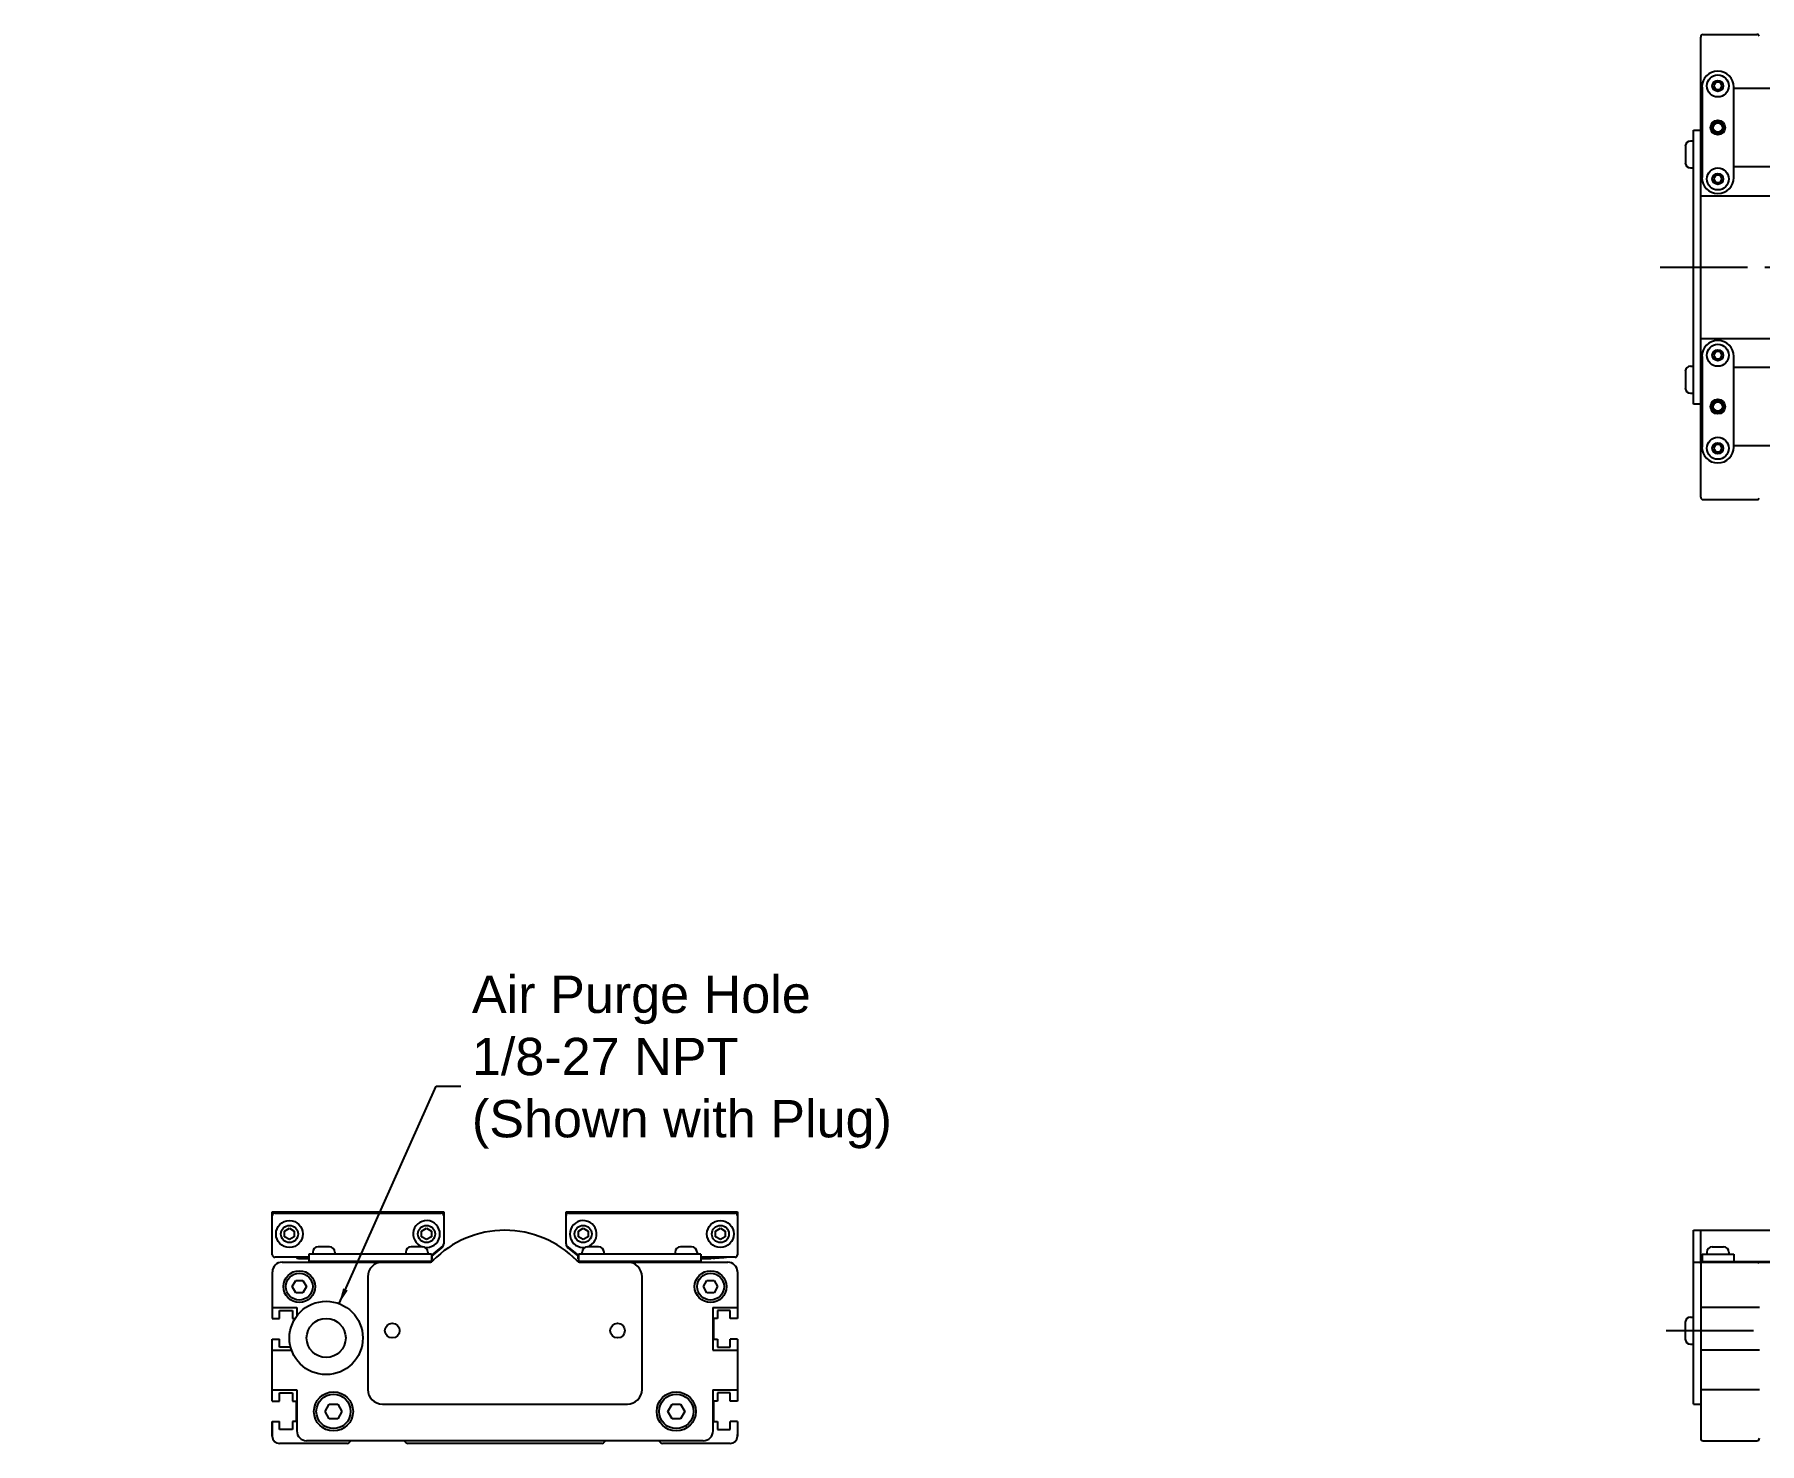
# Model space of a CAD drawing. Extents: x 0.4 to 41.4, y 2.1 to 24.3.
# Drawn here: x 0.45 to 14.32, y 12.93 to 24.26 of the extents above; entities that cross this region are included whole.
import ezdxf

# ---------------------------------------------------------------- set-up
doc = ezdxf.new("R2010")
doc.units = 0
doc.header["$LTSCALE"] = 1.87
doc.header["$MEASUREMENT"] = 0
doc.linetypes.add('CENTER', pattern=[0.6, 0.375, -0.075, 0.075, -0.075])
doc.layers.get('0').update_dxf_attribs({"linetype": 'CONTINUOUS'})
doc.dimstyles.get("Standard").update_dxf_attribs({"dimtxt": 0.18, "dimasz": 0.18, "dimexe": 0.18, "dimexo": 0.0625, "dimgap": 0.09, "dimtad": 0, "dimtih": 1, "dimtoh": 1, "dimdec": 4, "dimzin": 0, "dimtxsty": 'STANDARD', "dimcen": 0.09, "dimazin": 3, "dimtfac": 1, "dimtdec": 4, "dimtofl": 0, "dimtmove": 0, "dimatfit": 3, "dimtolj": 1, "dimtzin": 0})

msp = doc.modelspace()

# ---------------------------------------------------------------- linework, layer by layer
for p, q in [((13.845, 20.538), (13.845, 24.238)), ((13.864, 24.258), (14.297, 24.258)), ((13.965, 23.874), (13.948, 23.845)), ((14, 23.874), (13.965, 23.874)), ((13.983, 23.963), (13.982, 23.963)), ((14.017, 23.845), (14, 23.874)), ((13.855, 23.835), (13.855, 23.107)), ((13.948, 23.845), (13.965, 23.815)), ((13.965, 23.815), (14, 23.815)), ((14, 23.815), (14.017, 23.845)), ((14.11, 23.107), (14.11, 23.835)), ((18.529, 23.825), (14.11, 23.825)), ((13.845, 23.705), (13.855, 23.71)), ((13.786, 21.286), (13.786, 23.49)), ((13.786, 23.49), (13.845, 23.49)), ((13.721, 23.363), (13.721, 23.225)), ((13.762, 23.402), (13.786, 23.402)), ((13.855, 23.311), (13.845, 23.316)), ((13.849, 23.313), (13.845, 23.313)), ((13.762, 23.185), (13.786, 23.185)), ((13.855, 23.195), (13.845, 23.195)), ((18.529, 23.195), (14.11, 23.195)), ((13.965, 23.126), (13.948, 23.097)), ((13.948, 23.097), (13.965, 23.067)), ((14, 23.126), (13.965, 23.126)), ((13.965, 23.067), (14, 23.067)), ((14.017, 23.097), (14, 23.126)), ((14, 23.067), (14.017, 23.097)), ((13.845, 22.961), (18.464, 22.961)), ((13.982, 22.979), (13.983, 22.979)), ((13.845, 21.815), (18.464, 21.815)), ((13.983, 21.798), (13.982, 21.798)), ((13.855, 21.67), (13.855, 20.941)), ((13.965, 21.709), (13.948, 21.679)), ((13.948, 21.679), (13.965, 21.65)), ((14, 21.709), (13.965, 21.709)), ((13.965, 21.65), (14, 21.65)), ((14.017, 21.679), (14, 21.709)), ((14, 21.65), (14.017, 21.679)), ((14.11, 20.941), (14.11, 21.67)), ((13.721, 21.551), (13.721, 21.414)), ((13.762, 21.591), (13.786, 21.591)), ((13.855, 21.581), (13.845, 21.581)), ((18.529, 21.581), (14.11, 21.581)), ((13.762, 21.374), (13.786, 21.374)), ((13.845, 21.461), (13.855, 21.466)), ((13.849, 21.463), (13.845, 21.463)), ((13.845, 21.286), (13.786, 21.286)), ((13.855, 21.066), (13.845, 21.071)), ((13.965, 20.961), (13.948, 20.931)), ((14, 20.961), (13.965, 20.961)), ((14.017, 20.931), (14, 20.961)), ((18.529, 20.951), (14.11, 20.951)), ((13.948, 20.931), (13.965, 20.902)), ((13.965, 20.902), (14, 20.902)), ((13.982, 20.813), (13.983, 20.813)), ((14, 20.902), (14.017, 20.931)), ((13.864, 20.518), (14.297, 20.518)), ((2.359, 14.791), (3.737, 14.791)), ((2.359, 14.446), (2.359, 14.791)), ((2.379, 14.781), (3.717, 14.781)), ((3.737, 14.791), (3.737, 14.534)), ((4.721, 14.791), (6.099, 14.791)), ((4.721, 14.534), (4.721, 14.791)), ((4.741, 14.781), (6.08, 14.781)), ((6.099, 14.791), (6.099, 14.446)), ((2.458, 14.636), (2.497, 14.659)), ((2.458, 14.591), (2.458, 14.636)), ((2.497, 14.568), (2.458, 14.591)), ((2.497, 14.659), (2.536, 14.636)), ((2.536, 14.591), (2.497, 14.568)), ((2.536, 14.636), (2.536, 14.591)), ((3.56, 14.636), (3.599, 14.659)), ((3.56, 14.591), (3.56, 14.636)), ((3.599, 14.568), (3.56, 14.591)), ((3.599, 14.659), (3.639, 14.636)), ((3.639, 14.591), (3.599, 14.568)), ((3.639, 14.636), (3.639, 14.591)), ((4.82, 14.636), (4.859, 14.659)), ((4.82, 14.591), (4.82, 14.636)), ((4.859, 14.568), (4.82, 14.591)), ((4.859, 14.659), (4.899, 14.636)), ((4.899, 14.591), (4.859, 14.568)), ((4.899, 14.636), (4.899, 14.591)), ((5.922, 14.636), (5.962, 14.659)), ((5.922, 14.591), (5.922, 14.636)), ((5.962, 14.568), (5.922, 14.591)), ((5.962, 14.659), (6.001, 14.636)), ((6.001, 14.591), (5.962, 14.568)), ((6.001, 14.636), (6.001, 14.591)), ((13.786, 13.245), (13.786, 14.643)), ((13.786, 14.643), (18.464, 14.643)), ((13.845, 14.375), (13.845, 14.643)), ((2.654, 14.426), (2.379, 14.426)), ((2.556, 14.426), (2.556, 14.417)), ((2.571, 14.426), (2.571, 14.412)), ((3.639, 14.451), (2.654, 14.451)), ((2.654, 14.451), (2.654, 14.392)), ((2.684, 14.467), (2.684, 14.451)), ((2.818, 14.51), (2.727, 14.51)), ((2.861, 14.467), (2.861, 14.451)), ((3.432, 14.467), (3.432, 14.451)), ((3.566, 14.51), (3.475, 14.51)), ((3.609, 14.467), (3.609, 14.451)), ((3.73, 14.519), (3.639, 14.442)), ((3.639, 14.451), (3.639, 14.393)), ((3.641, 14.444), (3.641, 14.412)), ((3.643, 14.436), (3.723, 14.503)), ((3.644, 14.412), (3.644, 14.436)), ((4.82, 14.442), (4.728, 14.519)), ((4.735, 14.503), (4.815, 14.437)), ((4.815, 14.446), (4.815, 14.412)), ((5.804, 14.451), (4.82, 14.451)), ((4.82, 14.451), (4.82, 14.393)), ((4.849, 14.467), (4.849, 14.451)), ((4.983, 14.51), (4.893, 14.51)), ((5.026, 14.467), (5.026, 14.451)), ((5.597, 14.467), (5.597, 14.451)), ((5.731, 14.51), (5.641, 14.51)), ((5.775, 14.467), (5.775, 14.451)), ((5.804, 14.451), (5.804, 14.392)), ((6.08, 14.426), (5.804, 14.426)), ((5.885, 14.426), (5.885, 14.412)), ((13.855, 14.451), (13.855, 14.392)), ((13.855, 14.451), (14.11, 14.451)), ((13.894, 14.467), (13.894, 14.451)), ((13.937, 14.51), (14.028, 14.51)), ((14.071, 14.467), (14.071, 14.451)), ((14.11, 14.451), (14.11, 14.392)), ((2.359, 14.308), (2.359, 13.933)), ((2.438, 14.387), (3.623, 14.387)), ((2.571, 14.417), (2.556, 14.417)), ((2.654, 14.412), (2.571, 14.412)), ((3.637, 14.392), (2.654, 14.392)), ((2.723, 14.392), (2.723, 14.387)), ((2.822, 14.392), (2.822, 14.387)), ((2.913, 14.387), (2.913, 14.392)), ((3.302, 14.387), (3.302, 14.392)), ((3.422, 14.387), (3.422, 14.392)), ((3.471, 14.392), (3.471, 14.387)), ((3.57, 14.392), (3.57, 14.387)), ((3.644, 14.412), (3.639, 14.412)), ((4.815, 14.412), (4.82, 14.412)), ((5.804, 14.392), (4.821, 14.392)), ((4.836, 14.387), (6.021, 14.387)), ((4.889, 14.392), (4.889, 14.387)), ((4.987, 14.392), (4.987, 14.387)), ((5.036, 14.387), (5.036, 14.392)), ((5.157, 14.387), (5.157, 14.392)), ((5.546, 14.387), (5.546, 14.392)), ((5.637, 14.392), (5.637, 14.387)), ((5.735, 14.392), (5.735, 14.387)), ((5.888, 14.412), (5.804, 14.412)), ((5.888, 14.412), (5.888, 14.418)), ((5.902, 14.419), (5.902, 14.417)), ((5.995, 14.423), (5.986, 14.422)), ((6.099, 14.308), (6.099, 13.933)), ((13.786, 14.387), (30.438, 14.387)), ((13.845, 14.392), (18.897, 14.392)), ((13.845, 14.367), (13.845, 12.97)), ((13.933, 14.392), (13.933, 14.387)), ((14.032, 14.392), (14.032, 14.387)), ((14.081, 14.387), (14.081, 14.392)), ((2.519, 14.19), (2.547, 14.239)), ((2.547, 14.141), (2.519, 14.19)), ((2.547, 14.239), (2.604, 14.239)), ((2.604, 14.239), (2.633, 14.19)), ((2.633, 14.19), (2.604, 14.141)), ((5.826, 14.19), (5.854, 14.239)), ((5.854, 14.141), (5.826, 14.19)), ((5.854, 14.239), (5.911, 14.239)), ((5.911, 14.239), (5.94, 14.19)), ((5.94, 14.19), (5.911, 14.141)), ((2.359, 14.021), (2.556, 14.021)), ((2.604, 14.141), (2.547, 14.141)), ((2.556, 14.021), (2.556, 13.954)), ((5.911, 14.141), (5.854, 14.141)), ((5.902, 14.021), (5.902, 13.678)), ((5.902, 14.021), (6.099, 14.021)), ((14.317, 14.021), (13.845, 14.021)), ((13.721, 13.767), (13.721, 13.905)), ((13.762, 13.944), (13.786, 13.944)), ((2.359, 13.27), (2.359, 13.768)), ((6.099, 13.768), (6.099, 13.27)), ((2.359, 13.678), (2.514, 13.678)), ((5.902, 13.678), (6.099, 13.678)), ((13.762, 13.728), (13.786, 13.728)), ((14.317, 13.678), (13.845, 13.678)), ((2.359, 13.359), (2.556, 13.359)), ((2.556, 13.359), (2.556, 13.029)), ((5.902, 13.359), (6.099, 13.359)), ((5.902, 13.359), (5.902, 13.029)), ((14.317, 13.359), (13.845, 13.359)), ((2.783, 13.186), (2.817, 13.245)), ((2.817, 13.127), (2.783, 13.186)), ((2.817, 13.245), (2.885, 13.245)), ((2.885, 13.245), (2.919, 13.186)), ((2.919, 13.186), (2.885, 13.127)), ((5.539, 13.186), (5.573, 13.245)), ((5.573, 13.127), (5.539, 13.186)), ((5.573, 13.245), (5.641, 13.245)), ((5.641, 13.245), (5.675, 13.186)), ((5.675, 13.186), (5.641, 13.127)), ((13.786, 13.245), (13.845, 13.245)), ((2.359, 12.987), (2.359, 13.105)), ((2.359, 13.105), (2.359, 12.987)), ((2.885, 13.127), (2.817, 13.127)), ((5.641, 13.127), (5.573, 13.127)), ((6.099, 13.105), (6.099, 12.987)), ((2.359, 12.987), (2.359, 13.002)), ((2.359, 12.987), (2.359, 13.002)), ((2.961, 12.928), (2.418, 12.928)), ((5.824, 12.95), (2.635, 12.95)), ((2.975, 12.934), (2.991, 12.95)), ((3.42, 12.95), (3.436, 12.934)), ((5.008, 12.928), (3.45, 12.928)), ((5.022, 12.934), (5.038, 12.95)), ((5.467, 12.95), (5.483, 12.934)), ((6.04, 12.928), (5.497, 12.928)), ((6.099, 12.987), (6.099, 13.002)), ((13.864, 12.95), (14.297, 12.95))]:
    msp.add_line(p, q)
at = {"color": 2, "linetype": 'CENTER'}
for p, q in [((13.519, 22.388), (31.379, 22.388)), ((13.567, 13.836), (31.262, 13.836))]:
    msp.add_line(p, q, dxfattribs=at)
at = {"color": 7, "linetype": 'CONTINUOUS'}
for p, q in [((3.127, 14.269), (3.127, 13.363)), ((5.332, 13.363), (5.332, 14.269)), ((2.359, 13.933), (2.418, 13.933)), ((2.418, 13.933), (2.418, 13.998)), ((2.418, 13.998), (2.521, 13.998)), ((2.521, 13.998), (2.521, 13.933)), ((2.521, 13.933), (2.542, 13.933)), ((5.938, 13.933), (5.906, 13.933)), ((5.906, 13.933), (5.906, 13.768)), ((6.04, 13.998), (5.938, 13.998)), ((5.938, 13.998), (5.938, 13.933)), ((6.04, 13.933), (6.04, 13.998)), ((6.099, 13.933), (6.04, 13.933)), ((2.359, 13.768), (2.418, 13.768)), ((2.418, 13.703), (2.418, 13.768)), ((5.906, 13.768), (5.938, 13.768)), ((5.938, 13.768), (5.938, 13.703)), ((6.04, 13.703), (6.04, 13.768)), ((6.099, 13.768), (6.04, 13.768)), ((2.506, 13.703), (2.418, 13.703)), ((5.938, 13.703), (6.04, 13.703)), ((2.418, 13.27), (2.418, 13.335)), ((2.418, 13.335), (2.521, 13.335)), ((2.521, 13.335), (2.521, 13.27)), ((6.04, 13.335), (5.938, 13.335)), ((5.938, 13.335), (5.938, 13.27)), ((6.04, 13.27), (6.04, 13.335)), ((2.359, 13.27), (2.418, 13.27)), ((2.521, 13.27), (2.552, 13.27)), ((2.552, 13.27), (2.552, 13.105)), ((3.245, 13.245), (5.214, 13.245)), ((5.906, 13.27), (5.906, 13.105)), ((5.938, 13.27), (5.906, 13.27)), ((6.099, 13.27), (6.04, 13.27)), ((2.359, 13.105), (2.418, 13.105)), ((2.418, 13.04), (2.418, 13.105)), ((2.521, 13.04), (2.418, 13.04)), ((2.552, 13.105), (2.521, 13.105)), ((2.521, 13.105), (2.521, 13.04)), ((5.906, 13.105), (5.938, 13.105)), ((5.938, 13.105), (5.938, 13.04)), ((5.938, 13.04), (6.04, 13.04)), ((6.04, 13.04), (6.04, 13.105)), ((6.099, 13.105), (6.04, 13.105))]:
    msp.add_line(p, q, dxfattribs=at)
for points in [[(5.971, 14.426), (5.971, 14.426), (5.968, 14.425), (5.963, 14.424), (5.956, 14.423), (5.947, 14.422), (5.936, 14.421), (5.923, 14.42), (5.909, 14.419), (5.895, 14.418), (5.885, 14.418)], [(6.011, 14.426), (6.01, 14.426), (6.008, 14.425), (6.003, 14.424), (5.995, 14.423)], [(5.986, 14.422), (5.975, 14.421), (5.963, 14.42), (5.949, 14.419), (5.934, 14.418), (5.918, 14.417), (5.902, 14.417)]]:
    msp.add_lwpolyline(points)
for centre, radius in [((13.982, 23.845), 0.0886), ((13.982, 23.845), 0.0443), ((13.982, 23.51), 0.0591), ((13.982, 23.51), 0.0492), ((13.982, 23.51), 0.0374), ((13.982, 23.097), 0.0886), ((13.982, 23.097), 0.0443), ((13.982, 21.679), 0.0886), ((13.982, 21.679), 0.0443), ((13.982, 21.266), 0.0591), ((13.982, 21.266), 0.0492), ((13.982, 21.266), 0.0374), ((13.982, 20.931), 0.0886), ((13.982, 20.931), 0.0443), ((2.497, 14.613), 0.108), ((5.962, 14.613), 0.108), ((2.497, 14.613), 0.0689), ((3.599, 14.613), 0.0689), ((4.859, 14.613), 0.0689), ((5.962, 14.613), 0.0689), ((2.576, 14.19), 0.128), ((2.576, 14.19), 0.108), ((5.883, 14.19), 0.128), ((5.883, 14.19), 0.108), ((2.851, 13.186), 0.157), ((2.851, 13.186), 0.138), ((5.607, 13.186), 0.157), ((5.607, 13.186), 0.138)]:
    msp.add_circle(centre, radius)
for centre, radius in [((2.792, 13.777), 0.295), ((2.792, 13.777), 0.157), ((3.324, 13.836), 0.0591), ((5.135, 13.836), 0.0591)]:
    msp.add_circle(centre, radius, dxfattribs=at)
for centre, radius, start, end in [((13.864, 24.238), 0.0197, 90, 180), ((14.297, 24.238), 0.0197, 22.5, 90), ((13.982, 23.835), 0.128, 90, 180), ((13.983, 23.835), 0.128, 0, 90), ((13.762, 23.36), 0.0414, 90, 177.2056), ((13.762, 23.227), 0.0414, 182.7944, 270), ((13.982, 23.107), 0.128, 180, 270), ((13.983, 23.107), 0.128, 270, 0), ((13.982, 21.67), 0.128, 90, 180), ((13.983, 21.67), 0.128, 0, 90), ((13.762, 21.549), 0.0414, 90, 177.2056), ((13.762, 21.416), 0.0414, 182.7944, 270), ((13.982, 20.941), 0.128, 180, 270), ((13.983, 20.941), 0.128, 270, 0), ((13.864, 20.538), 0.0197, 180, 270), ((14.297, 20.538), 0.0197, 270, 337.5), ((2.379, 14.761), 0.0197, 90, 180), ((3.599, 14.613), 0.108, 260.818, 252.033), ((3.717, 14.761), 0.0197, 0, 90), ((4.741, 14.761), 0.0197, 90, 180), ((4.859, 14.613), 0.108, 287.967, 279.182), ((6.08, 14.761), 0.0197, 0, 90), ((4.229, 13.836), 0.807, 44.2407, 135.7593), ((2.379, 14.446), 0.0197, 180, 270), ((2.727, 14.467), 0.0433, 90, 180), ((2.818, 14.467), 0.0433, 0, 90), ((3.475, 14.467), 0.0433, 90, 180), ((3.566, 14.467), 0.0433, 0, 90), ((3.617, 14.466), 0.0394, 306.5672, 310), ((3.698, 14.533), 0.0394, 310, 0), ((3.717, 14.534), 0.0197, 310, 0), ((4.741, 14.534), 0.0197, 180, 230), ((4.761, 14.533), 0.0394, 180, 230), ((4.893, 14.467), 0.0433, 90, 180), ((4.983, 14.467), 0.0433, 0, 90), ((5.641, 14.467), 0.0433, 90, 180), ((5.731, 14.467), 0.0433, 0, 90), ((6.08, 14.446), 0.0197, 270, 0), ((13.937, 14.467), 0.0433, 90, 180), ((14.028, 14.467), 0.0433, 0, 90), ((2.438, 14.308), 0.0787, 90, 180), ((3.615, 14.446), 0.0591, 270, 315.1572), ((3.623, 14.426), 0.0394, 270, 315.7593), ((4.844, 14.446), 0.0591, 224.8428, 270), ((4.836, 14.426), 0.0394, 224.2407, 270), ((6.021, 14.308), 0.0787, 0, 90), ((6.04, 14.315), 0.0591, 0, 43.6893), ((6.04, 14.315), 0.0591, 0, 43.6893), ((13.864, 14.367), 0.0197, 90, 180), ((14.297, 14.367), 0.0197, 22.5, 90), ((13.762, 13.903), 0.0414, 90, 177.2056), ((13.762, 13.769), 0.0414, 182.7944, 270), ((2.418, 12.987), 0.0591, 180, 270), ((2.635, 13.029), 0.0787, 180, 270), ((2.961, 12.948), 0.0197, 270, 315), ((3.45, 12.948), 0.0197, 225, 270), ((5.008, 12.948), 0.0197, 270, 315), ((5.497, 12.948), 0.0197, 225, 270), ((5.824, 13.029), 0.0787, 270, 0), ((6.04, 12.987), 0.0591, 270, 0), ((13.864, 12.97), 0.0197, 180, 270), ((14.297, 12.97), 0.0197, 270, 0)]:
    msp.add_arc(centre, radius, start, end)
for centre, start, end in [((3.245, 14.269), 90, 180), ((5.214, 14.269), 0, 90), ((3.245, 13.363), 180, 270), ((5.214, 13.363), 270, 0)]:
    msp.add_arc(centre, 0.118, start, end, dxfattribs=at)

# ---------------------------------------------------------------- texts
at = {"insert": (3.964, 15.995), "char_height": 0.3, "attachment_point": 4}
msp.add_mtext('{\\fArial|b0|i0|c0|p34;Air Purge Hole\\P1/8-27 NPT\\P(Shown with Plug)}', dxfattribs=at)

# ---------------------------------------------------------------- leaders
at = {"annotation_type": 0, "has_hookline": 1, "hookline_direction": 1, "text_width": 3.337}
msp.add_leader([(2.896, 14.053), (3.676, 15.803), (3.874, 15.803)], dimstyle='STANDARD', override={"dimtxt": 0.384208, "dimasz": 0.125, "dimexe": 0.612, "dimexo": 0.2125, "dimgap": 0.09, "dimtad": 0, "dimtxsty": 'STANDARD', "dimcen": 0.306, "dimtmove": 0}, dxfattribs=at)

doc.saveas('drawing.dxf')
